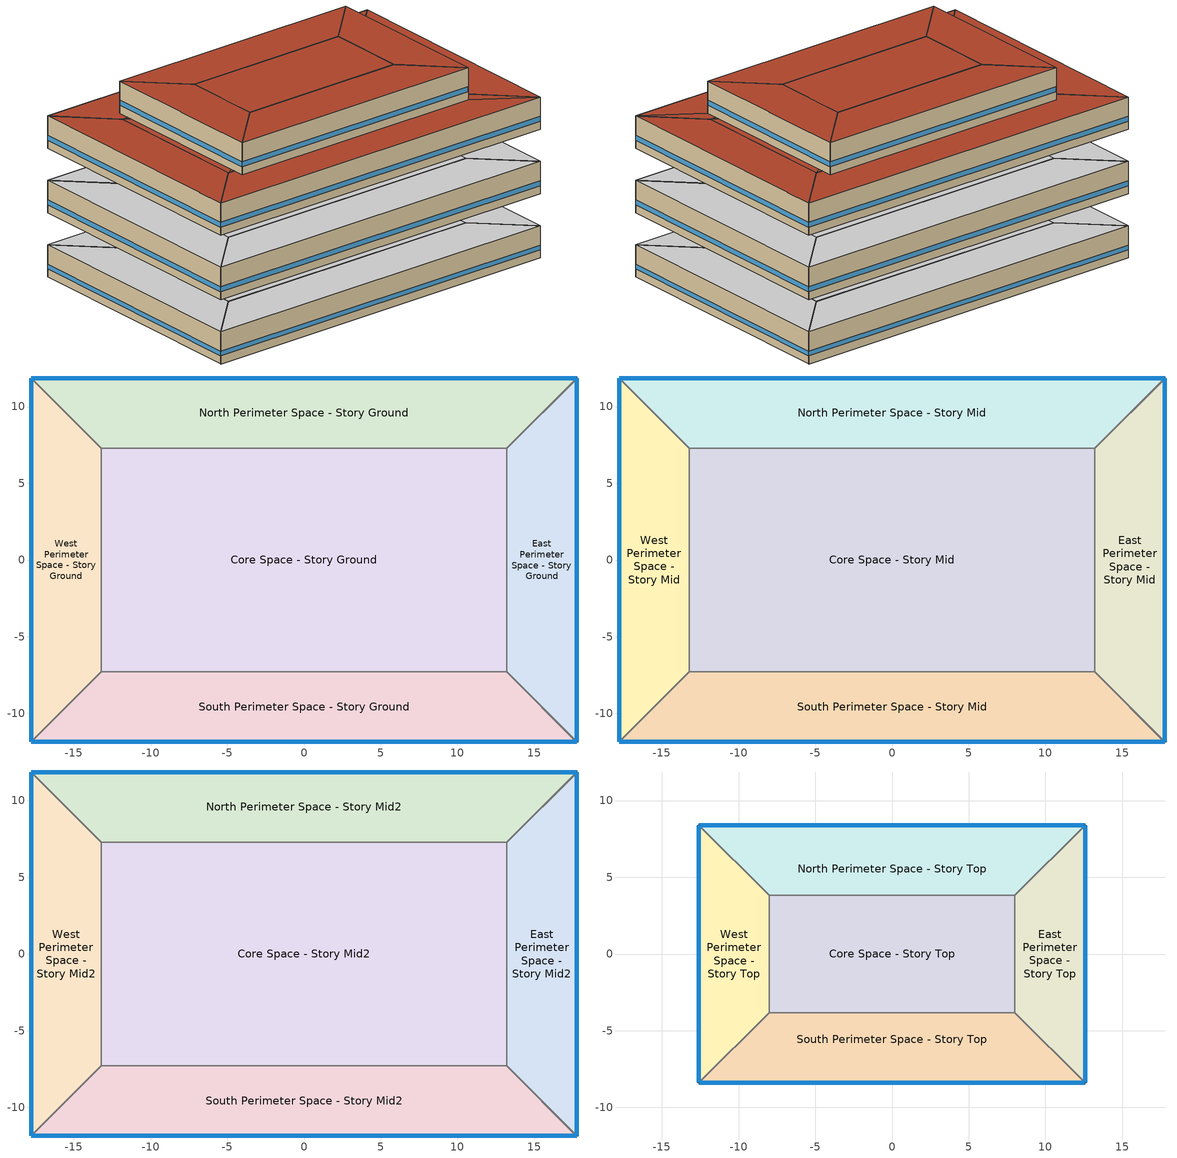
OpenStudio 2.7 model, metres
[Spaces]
West Perimeter Space - Story Ground
 floor ground: -17.8,-11.86 -17.8,11.86 -13.22,7.29 -13.22,-7.29 z0
 wall outside: -17.8,11.86 -17.8,-11.86 z0:3.05
 wall to North Perimeter Space - Story Ground: -13.22,7.29 -17.8,11.86 z0:3.05
 wall to Core Space - Story Ground: -13.22,-7.29 -13.22,7.29 z0:3.05
 wall to South Perimeter Space - Story Ground: -17.8,-11.86 -13.22,-7.29 z0:3.05
 window: -17.8,11.84 -17.8,-11.84 z0.76:1.22
 ceiling adiabatic: -13.22,-7.29 -13.22,7.29 -17.8,11.86 -17.8,-11.86 z3.05
North Perimeter Space - Story Ground
 floor ground: -17.8,11.86 17.8,11.86 13.22,7.29 -13.22,7.29 z0
 wall outside: 17.8,11.86 -17.8,11.86 z0:3.05
 wall to East Perimeter Space - Story Ground: 13.22,7.29 17.8,11.86 z0:3.05
 wall to Core Space - Story Ground: -13.22,7.29 13.22,7.29 z0:3.05
 window: 17.77,11.86 -17.77,11.86 z0.76:1.22
 ceiling adiabatic: -13.22,7.29 13.22,7.29 17.8,11.86 -17.8,11.86 z3.05
East Perimeter Space - Story Ground
 floor ground: 17.8,11.86 17.8,-11.86 13.22,-7.29 13.22,7.29 z0
 wall outside: 17.8,-11.86 17.8,11.86 z0:3.05
 wall to South Perimeter Space - Story Ground: 13.22,-7.29 17.8,-11.86 z0:3.05
 wall to Core Space - Story Ground: 13.22,7.29 13.22,-7.29 z0:3.05
 window: 17.8,-11.84 17.8,11.84 z0.76:1.22
 ceiling adiabatic: 13.22,7.29 13.22,-7.29 17.8,-11.86 17.8,11.86 z3.05
South Perimeter Space - Story Ground
 floor ground: 17.8,-11.86 -17.8,-11.86 -13.22,-7.29 13.22,-7.29 z0
 wall outside: -17.8,-11.86 17.8,-11.86 z0:3.05
 wall to Core Space - Story Ground: 13.22,-7.29 -13.22,-7.29 z0:3.05
 window: -17.77,-11.86 17.77,-11.86 z0.76:1.22
 ceiling adiabatic: 13.22,-7.29 -13.22,-7.29 -17.8,-11.86 17.8,-11.86 z3.05
Core Space - Story Ground
 floor ground: -13.22,-7.29 -13.22,7.29 13.22,7.29 13.22,-7.29 z0
 ceiling adiabatic: 13.22,-7.29 13.22,7.29 -13.22,7.29 -13.22,-7.29 z3.05
West Perimeter Space - Story Mid
 floor adiabatic: -17.8,-11.86 -17.8,11.86 -13.22,7.29 -13.22,-7.29 z6.1
 wall outside: -17.8,11.86 -17.8,-11.86 z6.1:9.14
 wall to North Perimeter Space - Story Mid: -13.22,7.29 -17.8,11.86 z6.1:9.14
 wall to Core Space - Story Mid: -13.22,-7.29 -13.22,7.29 z6.1:9.14
 wall to South Perimeter Space - Story Mid: -17.8,-11.86 -13.22,-7.29 z6.1:9.14
 window: -17.8,11.84 -17.8,-11.84 z6.86:7.32
 ceiling adiabatic: -13.22,-7.29 -13.22,7.29 -17.8,11.86 -17.8,-11.86 z9.14
North Perimeter Space - Story Mid
 floor adiabatic: -17.8,11.86 17.8,11.86 13.22,7.29 -13.22,7.29 z6.1
 wall outside: 17.8,11.86 -17.8,11.86 z6.1:9.14
 wall to East Perimeter Space - Story Mid: 13.22,7.29 17.8,11.86 z6.1:9.14
 wall to Core Space - Story Mid: -13.22,7.29 13.22,7.29 z6.1:9.14
 window: 17.77,11.86 -17.77,11.86 z6.86:7.32
 ceiling adiabatic: -13.22,7.29 13.22,7.29 17.8,11.86 -17.8,11.86 z9.14
East Perimeter Space - Story Mid
 floor adiabatic: 17.8,11.86 17.8,-11.86 13.22,-7.29 13.22,7.29 z6.1
 wall outside: 17.8,-11.86 17.8,11.86 z6.1:9.14
 wall to South Perimeter Space - Story Mid: 13.22,-7.29 17.8,-11.86 z6.1:9.14
 wall to Core Space - Story Mid: 13.22,7.29 13.22,-7.29 z6.1:9.14
 window: 17.8,-11.84 17.8,11.84 z6.86:7.32
 ceiling adiabatic: 13.22,7.29 13.22,-7.29 17.8,-11.86 17.8,11.86 z9.14
South Perimeter Space - Story Mid
 floor adiabatic: 17.8,-11.86 -17.8,-11.86 -13.22,-7.29 13.22,-7.29 z6.1
 wall outside: -17.8,-11.86 17.8,-11.86 z6.1:9.14
 wall to Core Space - Story Mid: 13.22,-7.29 -13.22,-7.29 z6.1:9.14
 window: -17.77,-11.86 17.77,-11.86 z6.86:7.32
 ceiling adiabatic: 13.22,-7.29 -13.22,-7.29 -17.8,-11.86 17.8,-11.86 z9.14
Core Space - Story Mid
 floor adiabatic: -13.22,-7.29 -13.22,7.29 13.22,7.29 13.22,-7.29 z6.1
 ceiling adiabatic: 13.22,-7.29 13.22,7.29 -13.22,7.29 -13.22,-7.29 z9.14
West Perimeter Space - Story Mid2
 floor adiabatic: -17.8,-11.86 -17.8,11.86 -13.22,7.29 -13.22,-7.29 z12.19
 wall outside: -17.8,11.86 -17.8,-11.86 z12.19:15.24
 wall to North Perimeter Space - Story Mid2: -13.22,7.29 -17.8,11.86 z12.19:15.24
 wall to Core Space - Story Mid2: -13.22,-7.29 -13.22,7.29 z12.19:15.24
 wall to South Perimeter Space - Story Mid2: -17.8,-11.86 -13.22,-7.29 z12.19:15.24
 window: -17.8,11.84 -17.8,-11.84 z12.95:13.41
 roof outside: -13.22,-7.29 -13.22,7.29 -17.8,11.86 -17.8,-11.86 z15.24
North Perimeter Space - Story Mid2
 floor adiabatic: -17.8,11.86 17.8,11.86 13.22,7.29 -13.22,7.29 z12.19
 wall outside: 17.8,11.86 -17.8,11.86 z12.19:15.24
 wall to East Perimeter Space - Story Mid2: 13.22,7.29 17.8,11.86 z12.19:15.24
 wall to Core Space - Story Mid2: -13.22,7.29 13.22,7.29 z12.19:15.24
 window: 17.77,11.86 -17.77,11.86 z12.95:13.41
 roof outside: 13.22,7.29 17.8,11.86 -17.8,11.86 -13.22,7.29 -12.58,7.29 -12.58,8.39 12.58,8.39 12.58,7.29 z15.24
East Perimeter Space - Story Mid2
 floor adiabatic: 17.8,11.86 17.8,-11.86 13.22,-7.29 13.22,7.29 z12.19
 wall outside: 17.8,-11.86 17.8,11.86 z12.19:15.24
 wall to South Perimeter Space - Story Mid2: 13.22,-7.29 17.8,-11.86 z12.19:15.24
 wall to Core Space - Story Mid2: 13.22,7.29 13.22,-7.29 z12.19:15.24
 window: 17.8,-11.84 17.8,11.84 z12.95:13.41
 roof outside: 13.22,7.29 13.22,-7.29 17.8,-11.86 17.8,11.86 z15.24
South Perimeter Space - Story Mid2
 floor adiabatic: 17.8,-11.86 -17.8,-11.86 -13.22,-7.29 13.22,-7.29 z12.19
 wall outside: -17.8,-11.86 17.8,-11.86 z12.19:15.24
 wall to Core Space - Story Mid2: 13.22,-7.29 -13.22,-7.29 z12.19:15.24
 window: -17.77,-11.86 17.77,-11.86 z12.95:13.41
 roof outside: 17.8,-11.86 13.22,-7.29 12.58,-7.29 12.58,-8.39 z15.24; -12.58,-7.32 -12.58,-7.29 -13.22,-7.29 z15.24; 17.8,-11.86 12.58,-8.39 -12.58,-8.39 -12.58,-7.32 -13.22,-7.29 -17.8,-11.86 z15.24
Core Space - Story Mid2
 floor adiabatic: -13.22,-7.29 -13.22,7.29 13.22,7.29 13.22,-7.29 z12.19
 roof outside: 12.58,6.87 13.22,7.29 12.58,7.29 z15.24; 13.22,-7.29 13.22,7.29 12.58,6.87 12.58,-6.87 z15.24; 13.22,-7.29 12.58,-6.87 12.58,-7.29 z15.24; -13.22,-7.29 -12.58,-6.87 -12.58,6.87 -13.22,7.29 z15.24; -12.58,6.87 -12.58,7.29 -13.22,7.29 z15.24; -12.58,-7.29 -12.58,-6.87 -13.22,-7.29 z15.24
West Perimeter Space - Story Top
 floor to Core Space - Story Mid2: -12.58,6.87 -8.01,3.82 -8.01,-3.82 -12.58,-6.87 z15.24; -8.01,-3.82 -11.49,-7.29 -12.58,-7.29 -12.58,-6.87 z15.24; -11.49,7.29 -8.01,3.82 -12.58,6.87 -12.58,7.29 z15.24
 floor to North Perimeter Space - Story Mid2: -12.58,8.39 -11.49,7.29 -12.58,7.29 z15.24
 floor to South Perimeter Space - Story Mid2: -11.49,-7.29 -11.56,-7.36 -12.58,-7.32 -12.58,-7.29 z15.24; -12.58,-7.32 -11.56,-7.36 -12.58,-8.39 z15.24
 wall outside: -12.58,8.39 -12.58,-8.39 z15.24:18.29
 wall to North Perimeter Space - Story Top: -8.01,3.82 -12.58,8.39 z15.24:18.29
 wall to Core Space - Story Top: -8.01,-3.82 -8.01,3.82 z15.24:18.29
 wall to South Perimeter Space - Story Top: -12.58,-8.39 -8.01,-3.82 z15.24:18.29
 window: -12.58,8.36 -12.58,-8.36 z16:16.46
 roof outside: -8.01,-3.82 -8.01,3.82 -12.58,8.39 -12.58,-8.39 z18.29
North Perimeter Space - Story Top
 floor to Core Space - Story Mid2: 11.49,7.29 8.01,3.82 -8.01,3.82 -11.49,7.29 z15.24
 floor to North Perimeter Space - Story Mid2: -12.58,8.39 12.58,8.39 11.49,7.29 -11.49,7.29 z15.24
 wall outside: 12.58,8.39 -12.58,8.39 z15.24:18.29
 wall to East Perimeter Space - Story Top: 8.01,3.82 12.58,8.39 z15.24:18.29
 wall to Core Space - Story Top: -8.01,3.82 8.01,3.82 z15.24:18.29
 window: 12.56,8.39 -12.56,8.39 z16:16.46
 roof outside: -8.01,3.82 8.01,3.82 12.58,8.39 -12.58,8.39 z18.29
East Perimeter Space - Story Top
 floor to Core Space - Story Mid2: 12.58,7.29 12.58,6.87 8.01,3.82 11.49,7.29 z15.24; 12.58,6.87 12.58,-6.87 8.01,-3.82 8.01,3.82 z15.24; 8.01,-3.82 12.58,-6.87 12.58,-7.29 11.49,-7.29 z15.24
 floor to North Perimeter Space - Story Mid2: 12.58,8.39 12.58,7.29 11.49,7.29 z15.24
 floor to South Perimeter Space - Story Mid2: 12.58,-7.29 12.58,-8.39 11.49,-7.29 z15.24
 wall outside: 12.58,-8.39 12.58,8.39 z15.24:18.29
 wall to South Perimeter Space - Story Top: 8.01,-3.82 12.58,-8.39 z15.24:18.29
 wall to Core Space - Story Top: 8.01,3.82 8.01,-3.82 z15.24:18.29
 window: 12.58,-8.36 12.58,8.36 z16:16.46
 roof outside: 8.01,3.82 8.01,-3.82 12.58,-8.39 12.58,8.39 z18.29
South Perimeter Space - Story Top
 floor to Core Space - Story Mid2: 8.01,-3.82 11.49,-7.29 -11.49,-7.29 -8.01,-3.82 z15.24
 floor to South Perimeter Space - Story Mid2: -11.56,-7.36 12.58,-8.39 -12.58,-8.39 z15.24; 11.49,-7.29 12.58,-8.39 -11.56,-7.36 -11.49,-7.29 z15.24
 wall outside: -12.58,-8.39 12.58,-8.39 z15.24:18.29
 wall to Core Space - Story Top: 8.01,-3.82 -8.01,-3.82 z15.24:18.29
 window: -12.56,-8.39 12.56,-8.39 z16:16.46
 roof outside: 8.01,-3.82 -8.01,-3.82 -12.58,-8.39 12.58,-8.39 z18.29
Core Space - Story Top
 floor to Core Space - Story Mid2: 8.01,3.82 8.01,-3.82 -8.01,-3.82 -8.01,3.82 z15.24
 roof outside: 8.01,-3.82 8.01,3.82 -8.01,3.82 -8.01,-3.82 z18.29
[Building]
90.1-2004|SmallOffice: Space Type=Office WholeBuilding - Sm Office
[Site]
Site 1
[SpaceType]
Office WholeBuilding - Sm Office: Standards Building Type=Office; Standards Space Type=WholeBuilding - Sm Office
[BuildingStory] Nominal Floor to Floor Height {m}=3.048
Name | Nominal Z Coordinate {m}
Story Ground | 0
Story Mid | 6.096
Story Mid2 | 12.192
Story Top | 15.24
[Space]
Name | Building Story | Thermal Zone
West Perimeter Space - Story Ground | Story Ground | Zone West Perimeter Space - Story Ground
North Perimeter Space - Story Ground | Story Ground | Zone North Perimeter Space - Story Ground
East Perimeter Space - Story Ground | Story Ground | Zone East Perimeter Space - Story Ground
South Perimeter Space - Story Ground | Story Ground | Zone South Perimeter Space - Story Ground
Core Space - Story Ground | Story Ground | Zone Core Space - Story Ground
West Perimeter Space - Story Mid | Story Mid | Zone West Perimeter Space - Story Mid
North Perimeter Space - Story Mid | Story Mid | Zone North Perimeter Space - Story Mid
East Perimeter Space - Story Mid | Story Mid | Zone East Perimeter Space - Story Mid
South Perimeter Space - Story Mid | Story Mid | Zone South Perimeter Space - Story Mid
Core Space - Story Mid | Story Mid | Zone Core Space - Story Mid
West Perimeter Space - Story Mid2 | Story Mid2 | Zone West Perimeter Space - Story Mid2
North Perimeter Space - Story Mid2 | Story Mid2 | Zone North Perimeter Space - Story Mid2
East Perimeter Space - Story Mid2 | Story Mid2 | Zone East Perimeter Space - Story Mid2
South Perimeter Space - Story Mid2 | Story Mid2 | Zone South Perimeter Space - Story Mid2
Core Space - Story Mid2 | Story Mid2 | Zone Core Space - Story Mid2
West Perimeter Space - Story Top | Story Top | Zone West Perimeter Space - Story Top
North Perimeter Space - Story Top | Story Top | Zone North Perimeter Space - Story Top
East Perimeter Space - Story Top | Story Top | Zone East Perimeter Space - Story Top
South Perimeter Space - Story Top | Story Top | Zone South Perimeter Space - Story Top
Core Space - Story Top | Story Top | Zone Core Space - Story Top
[ThermalZone] Use Ideal Air Loads=No
Name | Multiplier
Zone West Perimeter Space - Story Ground; Zone North Perimeter Space - Story Ground; Zone East Perimeter Space - Story Ground; Zone South Perimeter Space - Story Ground; Zone Core Space - Story Ground; Zone West Perimeter Space - Story Mid2; Zone North Perimeter Space - Story Mid2; Zone East Perimeter Space - Story Mid2; Zone South Perimeter Space - Story Mid2; Zone Core Space - Story Mid2; Zone West Perimeter Space - Story Top; Zone North Perimeter Space - Story Top; Zone East Perimeter Space - Story Top; Zone South Perimeter Space - Story Top; Zone Core Space - Story Top | 1
Zone West Perimeter Space - Story Mid; Zone North Perimeter Space - Story Mid; Zone East Perimeter Space - Story Mid; Zone South Perimeter Space - Story Mid; Zone Core Space - Story Mid | 3
[Sizing:Zone] Zone Cooling Design Supply Air Temperature Input Method=SupplyAirTemperature; Zone Cooling Design Supply Air Temperature {C}=14; Zone Cooling Design Supply Air Temperature Difference {deltaC}=11.11; Zone Heating Design Supply Air Temperature Input Method=SupplyAirTemperature; Zone Heating Design Supply Air Temperature {C}=40; Zone Heating Design Supply Air Temperature Difference {deltaC}=11.11; Zone Cooling Design Supply Air Humidity Ratio {kg-H2O/kg-air}=0.0085; Zone Heating Design Supply Air Humidity Ratio {kg-H2O/kg-air}=0.008; Cooling Design Air Flow Method=DesignDay; Heating Design Air Flow Method=DesignDay; Account for Dedicated Outdoor Air System=No; Dedicated Outdoor Air System Control Strategy=NeutralSupplyAir; Dedicated Outdoor Air Low Setpoint Temperature for Design {C}=autosize; Dedicated Outdoor Air High Setpoint Temperature for Design {C}=autosize
Zone West Perimeter Space - Story Ground; Zone North Perimeter Space - Story Ground; Zone East Perimeter Space - Story Ground; Zone South Perimeter Space - Story Ground; Zone Core Space - Story Ground; Zone West Perimeter Space - Story Mid; Zone North Perimeter Space - Story Mid; Zone East Perimeter Space - Story Mid; Zone South Perimeter Space - Story Mid; Zone Core Space - Story Mid; Zone West Perimeter Space - Story Mid2; Zone North Perimeter Space - Story Mid2; Zone East Perimeter Space - Story Mid2; Zone South Perimeter Space - Story Mid2; Zone Core Space - Story Mid2; Zone West Perimeter Space - Story Top; Zone North Perimeter Space - Story Top; Zone East Perimeter Space - Story Top; Zone South Perimeter Space - Story Top; Zone Core Space - Story Top
